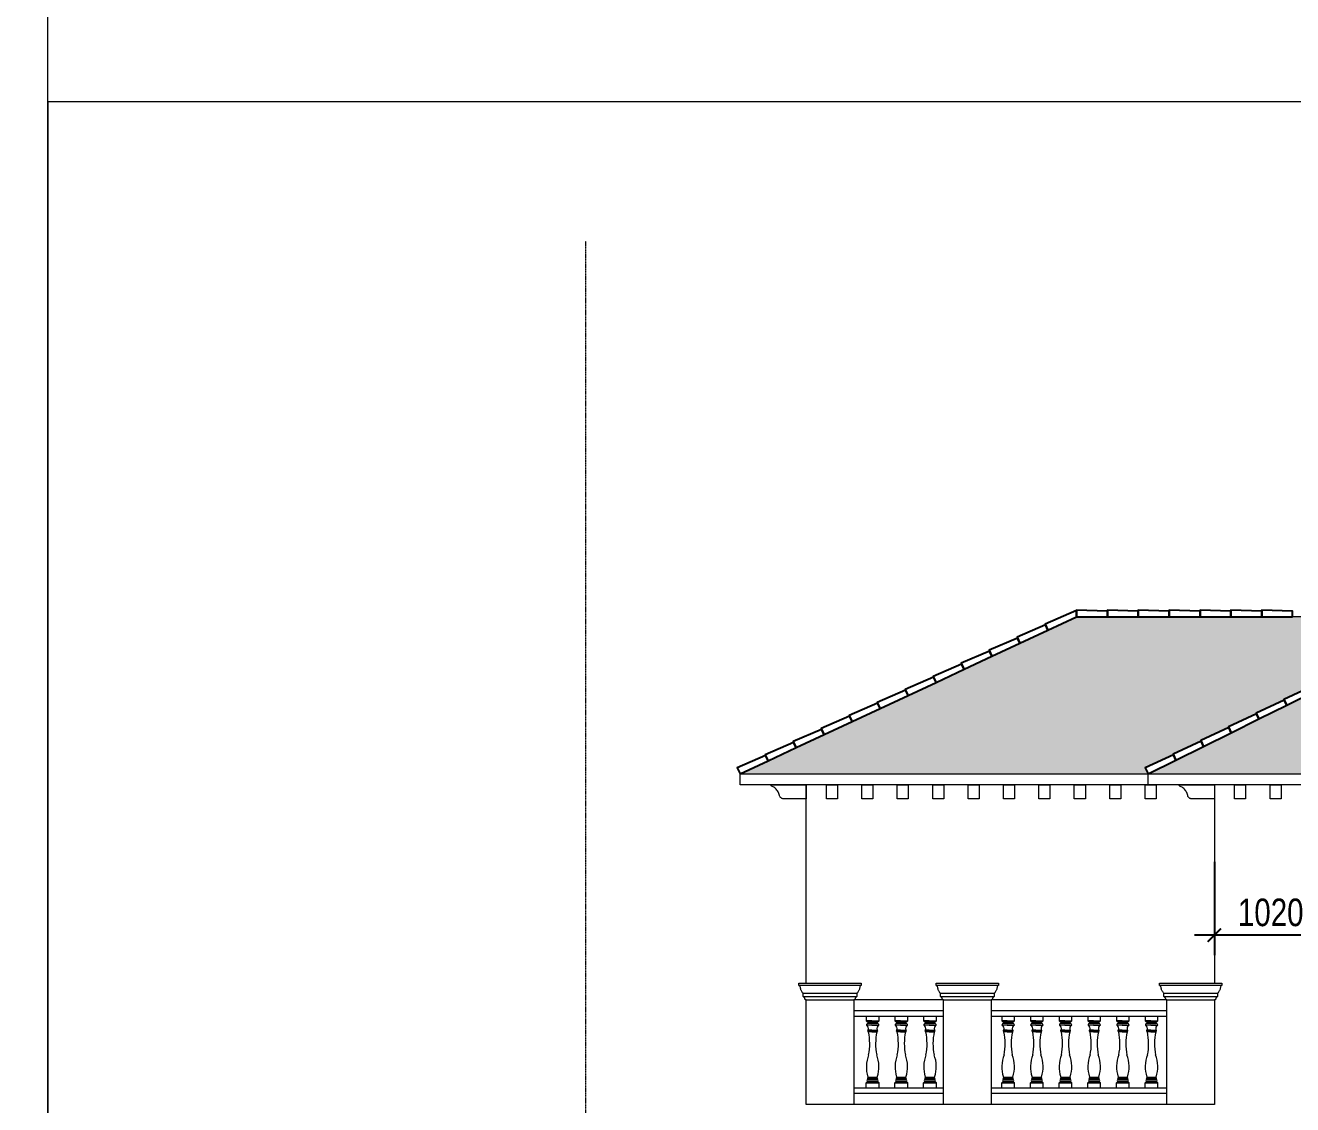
# Model space of a CAD drawing. Header units: millimetres. Extents: x 33748 to 451939, y -263262 to 62681.
# Drawn here: x 273743 to 285233, y -69883 to -60099 of the extents above; entities that cross this region are included whole.
import ezdxf

# ---------------------------------------------------------------- set-up
doc = ezdxf.new("R2010")
doc.units = ezdxf.units.MM
doc.header["$PDMODE"] = 98
doc.linetypes.add('CENTER', pattern=[50.8, 31.75, -6.35, 6.35, -6.35])
doc.linetypes.add('HIDDEN', pattern=[0.375, 0.25, -0.125])
doc.layers.get('Defpoints').update_dxf_attribs({"color": 202, "lineweight": 13})
for name, color, linetype, lineweight in [('-HATCH', 8, 'Continuous', 5), ('-LINE1', 7, 'Continuous', 18), ('-RANH GIOI KHU DAT', 12, 'CENTER', 18)]:
    doc.layers.add(name, color=color, linetype=linetype, lineweight=lineweight)
doc.layers.add('-HATCH CONCRETE', color=54, linetype='Continuous')
doc.layers.add('13. NET HATCH', color=252, linetype='Continuous')
doc.styles.add('AVANH', font='', dxfattribs={"width": 0.8})
doc.styles.get('AVANH').set_extended_font_data('.VnAvantH')
doc.dimstyles.new('C_100A3', dxfattribs={"dimscale": 100, "dimtxt": 2.5, "dimasz": 1.2, "dimexe": 1.8, "dimexo": 0, "dimgap": 0.75, "dimtad": 1, "dimdec": 0, "dimzin": 0, "dimdsep": 46, "dimtxsty": 'AVANH', "dimblk": 'ARCHTICK', "dimcen": 0, "dimdle": 1.8, "dimclrd": 256, "dimclre": 256, "dimclrt": 7, "dimadec": 0, "dimazin": 0, "dimtfac": 0.0001, "dimtdec": 0, "dimtix": 1, "dimtmove": 2, "dimatfit": 3, "dimldrblk": 'ARCHTICK', "dimfxl": 1.8, "dimtolj": 1, "dimtzin": 0, "dimarcsym": 0})

# ---------------------------------------------------------------- blocks, each defined once
blk = doc.blocks.new('cot lan can')
blk.add_line((-67, 1080), (-57, 1080))
for points in [[(-67, 1080), (-67, 1100), (497, 1100), (497, 1080), (-67, 1080)], [(-29, 1010), (-33, 1015), (-36, 1020), (-40, 1025), (-43, 1031), (-46, 1036), (-49, 1042), (-51, 1048), (-53, 1055), (-54, 1061), (-56, 1067), (-57, 1074), (-57, 1080)], [(487, 1080), (487, 1074), (486, 1067), (484, 1061), (483, 1055), (481, 1048), (479, 1042), (476, 1036), (473, 1031), (470, 1025), (466, 1020), (463, 1015), (459, 1010)], [(-29, 980), (-29, 1010), (459, 1010), (459, 980)], [(-11, 956), (-12, 959), (-13, 962), (-14, 965), (-16, 967), (-18, 970), (-18, 971), (-19, 972), (-22, 974), (-24, 976), (-26, 978), (-29, 980), (459, 980), (456, 978), (454, 976), (452, 974), (449, 972), (448, 970), (446, 967), (444, 965), (443, 962), (442, 959), (441, 956), (440, 953), (440, 950), (430, 950)], [(0, 950), (-10, 950), (-10, 953), (-11, 956)]]:
    blk.add_lwpolyline(points)
blk.add_lwpolyline([(430, 950), (430, 0), (0, 0), (0, 950)], close=True)
blk = doc.blocks.new('_ARCHTICK')
at = {"const_width": 0.15}
blk.add_lwpolyline([(-0.5, -0.5), (0.5, 0.5)], dxfattribs=at)
blk = doc.blocks.new('*D858')
at = {"layer": '-HATCH CONCRETE', "lineweight": -2, "transparency": 16777216}
for p, q in [((284523, -67683), (284523, -68527)), ((285544, -67683), (285544, -68527)), ((285724, -68347), (284343, -68347))]:
    blk.add_line(p, q, dxfattribs=at)
at = {"layer": 'Defpoints', "color": 0, "transparency": 16777216}
for p in [(284523, -67683), (285544, -67683), (284523, -68347)]:
    blk.add_point(p, dxfattribs=at)
at = {"layer": '-HATCH CONCRETE', "lineweight": -2, "transparency": 16777216, "xscale": 120, "yscale": 120, "zscale": 120, "rotation": 180}
blk.add_blockref('_ARCHTICK', (284523, -68347), dxfattribs=at)
at = {"layer": '-HATCH CONCRETE', "lineweight": -2, "transparency": 16777216, "xscale": 120, "yscale": 120, "zscale": 120}
blk.add_blockref('_ARCHTICK', (285544, -68347), dxfattribs=at)
at = {"layer": '-HATCH CONCRETE', "color": 7, "transparency": 16777216, "insert": (285034, -68142), "char_height": 250, "attachment_point": 5, "style": 'AVANH'}
blk.add_mtext('\\A1;1020', dxfattribs=at)
blk = doc.blocks.new('ARCHTICK')
at = {"color": 0, "linetype": 'ByBlock', "const_width": 0.15}
blk.add_lwpolyline([(-0.5, -0.5), (0.5, 0.5)], dxfattribs=at)

msp = doc.modelspace()

# ---------------------------------------------------------------- hatches: boundary and pattern name
at = {"layer": '13. NET HATCH'}
h = msp.add_hatch(dxfattribs=at)
h.set_pattern_fill('N-ONG-01', color=256, scale=200)
h.set_pattern_definition([(274.9697, (286163.806, 39221.002), (-199.9982614, 2400.0002103), [184.6944, -4432.6642]), (180, (286179.8, 39037), (-200, -200), [16, -184]), (0, (285979.8, 39021), (200, 200), [56, -144]), (90, (286035.8, 39021), (-200, 200), [20, -180]), (270, (286163.8, 39041), (200, -200), [20, -180]), (0, (286163.8, 39021), (200, 200), [16, -184]), (0, (285979.8, 39037), (200, 200), [40, -160]), (85.0303, (286019.806, 39037.002), (199.9982614, 2400.0002103), [184.6944, -4432.6642]), (52.6961, (286019.806, 39047.002), (-2599.997178, -3400.00214834), [52.8016, -5227.35]), (18.4349, (286051.806, 39089), (400.000087, 199.99968), [50.5964, -581.859]), (341.5651, (286099.806, 39105), (-400.000087, 199.99968), [50.5964, -581.859]), (307.3039, (286147.806, 39089.002), (2599.997178, -3400.00214834), [52.8016, -5227.35]), (20.2249, (286061.806, 39075.002), (-2199.9994529, -800.0016671), [40.497, -4009.1944]), (339.7751, (286099.806, 39089.002), (2199.9994529, -800.0016671), [40.497, -4009.1944]), (307.4054, (286137.806, 39075.002), (2000.0019905, -2599.998493), [42.8018, -4237.385]), (52.5946, (286035.806, 39041.002), (-2000.0019905, -2599.998493), [42.8018, -4237.385])])
h.paths.add_polyline_path([(286523.4, -65537.6), (283906.5, -66825.8), (283923.5, -66883.3), (280223, -66883.3), (283272.8, -65461.2), (291873.5, -65461.2), (294923.4, -66883.3), (289123.2, -66883.3), (289140.2, -66825.8)])
h.paths.add_polyline_path([(283923.5, -66883.3), (286523.4, -65598.8), (289123.2, -66883.3)], flags=17)

# ---------------------------------------------------------------- linework, layer by layer
at = {"layer": '-HATCH'}
for p, q in [((283272.8, -65461.2), (280223, -66883.3)), ((291873.5, -65461.2), (283272.8, -65461.2)), ((280223, -66983.3), (280223, -66883.3)), ((280223, -66883.3), (283923.5, -66883.3)), ((283923.5, -66983.3), (280223, -66983.3)), ((281417.2, -69123.2), (281367.2, -69123.2)), ((281417.2, -69163.3), (281368.8, -69163.3)), ((281417.2, -69133.2), (281383.2, -69133.2)), ((281384.2, -69133.2), (281384.2, -69136.3)), ((281417.2, -69136.3), (281384.8, -69136.3)), ((281417.2, -69144.3), (281384.8, -69144.3)), ((281384.8, -69144.3), (281384.8, -69147.3)), ((281417.2, -69147.3), (281384.8, -69147.3)), ((281417.2, -69123.2), (281482.8, -69123.2)), ((281417.2, -69133.2), (281466.8, -69133.2)), ((281417.2, -69136.3), (281465.2, -69136.3)), ((281417.2, -69144.3), (281465.2, -69144.3)), ((281417.2, -69147.3), (281465.2, -69147.3)), ((281417.2, -69163.3), (281481.2, -69163.3)), ((281465.2, -69144.3), (281465.2, -69147.3)), ((281465.8, -69133.2), (281465.8, -69136.3)), ((281482.8, -69123.2), (281482.8, -69083.3)), ((281677.2, -69123.2), (281627.2, -69123.2)), ((281677.2, -69163.3), (281628.8, -69163.3)), ((281677.2, -69133.2), (281643.2, -69133.2)), ((281644.2, -69133.2), (281644.2, -69136.3)), ((281677.2, -69136.3), (281644.8, -69136.3)), ((281677.2, -69144.3), (281644.8, -69144.3)), ((281644.8, -69144.3), (281644.8, -69147.3)), ((281677.2, -69147.3), (281644.8, -69147.3)), ((281677.2, -69123.2), (281742.8, -69123.2)), ((281677.2, -69133.2), (281726.8, -69133.2)), ((281677.2, -69136.3), (281725.2, -69136.3)), ((281677.2, -69144.3), (281725.2, -69144.3)), ((281677.2, -69147.3), (281725.2, -69147.3)), ((281677.2, -69163.3), (281741.2, -69163.3)), ((281725.2, -69144.3), (281725.2, -69147.3)), ((281725.8, -69133.2), (281725.8, -69136.3)), ((281742.8, -69123.2), (281742.8, -69083.3)), ((281937.2, -69123.2), (281887.2, -69123.2)), ((281937.2, -69163.3), (281888.8, -69163.3)), ((281937.2, -69133.2), (281903.2, -69133.2)), ((281904.2, -69133.2), (281904.2, -69136.3)), ((281937.2, -69136.3), (281904.8, -69136.3)), ((281937.2, -69144.3), (281904.8, -69144.3)), ((281904.8, -69144.3), (281904.8, -69147.3)), ((281937.2, -69147.3), (281904.8, -69147.3)), ((281937.2, -69123.2), (282002.8, -69123.2)), ((281937.2, -69133.2), (281986.8, -69133.2)), ((281937.2, -69136.3), (281985.2, -69136.3)), ((281937.2, -69144.3), (281985.2, -69144.3)), ((281937.2, -69147.3), (281985.2, -69147.3)), ((281937.2, -69163.3), (282001.2, -69163.3)), ((281985.2, -69144.3), (281985.2, -69147.3)), ((281985.8, -69133.2), (281985.8, -69136.3)), ((282002.8, -69123.2), (282002.8, -69083.3)), ((281417.2, -69207.3), (281384.8, -69207.3)), ((281417.2, -69219.3), (281384.8, -69219.3)), ((281417.2, -69223.3), (281387.1, -69223.3)), ((281417.2, -69207.3), (281465.2, -69207.3)), ((281417.2, -69219.3), (281465.2, -69219.3)), ((281417.2, -69223.3), (281462.9, -69223.3)), ((281677.2, -69207.3), (281644.8, -69207.3)), ((281677.2, -69219.3), (281644.8, -69219.3)), ((281677.2, -69223.3), (281647.1, -69223.3)), ((281677.2, -69207.3), (281725.2, -69207.3)), ((281677.2, -69219.3), (281725.2, -69219.3)), ((281677.2, -69223.3), (281722.9, -69223.3)), ((281937.2, -69207.3), (281904.8, -69207.3)), ((281937.2, -69219.3), (281904.8, -69219.3)), ((281937.2, -69223.3), (281907.1, -69223.3)), ((281937.2, -69207.3), (281985.2, -69207.3)), ((281937.2, -69219.3), (281985.2, -69219.3)), ((281937.2, -69223.3), (281982.9, -69223.3)), ((281367.2, -69686.9), (281482.8, -69686.9)), ((281367.2, -69733.3), (281367.2, -69686.9)), ((281417.2, -69733.3), (281367.2, -69733.3)), ((281381.2, -69632.9), (281466.8, -69632.9)), ((281381.2, -69640.9), (281466.8, -69640.9)), ((281381.2, -69648.9), (281466.8, -69648.9)), ((281381.2, -69656.9), (281466.8, -69656.9)), ((281381.2, -69672.9), (281466.8, -69672.9)), ((281383.2, -69676.9), (281466.8, -69676.9)), ((281384.2, -69672.9), (281384.2, -69676.9)), ((281482.8, -69733.3), (281417.2, -69733.3)), ((281465.8, -69672.9), (281465.8, -69676.9)), ((281482.8, -69733.3), (281482.8, -69686.9)), ((281627.2, -69686.9), (281742.8, -69686.9)), ((281627.2, -69733.3), (281627.2, -69686.9)), ((281677.2, -69733.3), (281627.2, -69733.3)), ((281641.2, -69632.9), (281726.8, -69632.9)), ((281641.2, -69640.9), (281726.8, -69640.9)), ((281641.2, -69648.9), (281726.8, -69648.9)), ((281641.2, -69656.9), (281726.8, -69656.9)), ((281641.2, -69672.9), (281726.8, -69672.9)), ((281643.2, -69676.9), (281726.8, -69676.9)), ((281644.2, -69672.9), (281644.2, -69676.9)), ((281742.8, -69733.3), (281677.2, -69733.3)), ((281725.8, -69672.9), (281725.8, -69676.9)), ((281742.8, -69733.3), (281742.8, -69686.9)), ((281887.2, -69686.9), (282002.8, -69686.9)), ((281887.2, -69733.3), (281887.2, -69686.9)), ((281937.2, -69733.3), (281887.2, -69733.3)), ((281901.2, -69632.9), (281986.8, -69632.9)), ((281901.2, -69640.9), (281986.8, -69640.9)), ((281901.2, -69648.9), (281986.8, -69648.9)), ((281901.2, -69656.9), (281986.8, -69656.9)), ((281901.2, -69672.9), (281986.8, -69672.9)), ((281903.2, -69676.9), (281986.8, -69676.9)), ((281904.2, -69672.9), (281904.2, -69676.9)), ((282002.8, -69733.3), (281937.2, -69733.3)), ((281985.8, -69672.9), (281985.8, -69676.9)), ((282002.8, -69733.3), (282002.8, -69686.9))]:
    msp.add_line(p, q, dxfattribs=at)
for points in [[(280609.7, -67110.3), (280605.5, -67109.1), (280601.4, -67107.4), (280597.5, -67105.2), (280593.9, -67102.6), (280590.7, -67099.6), (280587.8, -67096.3), (280585.3, -67092.6), (280583.2, -67088.7), (280581.6, -67084.6), (280580.4, -67080.3), (280578.2, -67071.4), (280575.3, -67062.7), (280571.7, -67054.2), (280567.4, -67046.1), (280562.5, -67038.3), (280556.9, -67030.9), (280550.8, -67024), (280544.2, -67017.7), (280537.1, -67011.8), (280529.5, -67006.6), (280521.5, -67002), (280513.2, -66998), (280511.8, -66997.3), (280510.5, -66996.5), (280509.2, -66995.6), (280508, -66994.6), (280507, -66993.4), (280506, -66992.2), (280505.2, -66990.8), (280504.5, -66989.4), (280503.9, -66988), (280503.4, -66986.5), (280503.1, -66984.9), (280503, -66983.3), (280823, -66983.3), (280823, -67111.3), (280821.9, -67111.3), (280618.5, -67111.3), (280614.1, -67111.1)], [(281006, -67111.3), (281006, -66983.3), (281106, -66983.3), (281106, -67111.3)], [(281327.1, -67111.3), (281327.1, -66983.3), (281427.1, -66983.3), (281427.1, -67111.3)], [(281648.1, -67111.3), (281648.1, -66983.3), (281748.1, -66983.3), (281748.1, -67111.3)], [(281969.1, -67111.3), (281969.1, -66983.3), (282069.1, -66983.3), (282069.1, -67111.3)], [(282290.2, -67111.3), (282290.2, -66983.3), (282390.2, -66983.3), (282390.2, -67111.3)], [(282611.2, -67111.3), (282611.2, -66983.3), (282711.2, -66983.3), (282711.2, -67111.3)], [(282932.2, -67111.3), (282932.2, -66983.3), (283032.2, -66983.3), (283032.2, -67111.3)], [(283253.3, -67111.3), (283253.3, -66983.3), (283353.3, -66983.3), (283353.3, -67111.3)], [(283574.3, -67111.3), (283574.3, -66983.3), (283674.3, -66983.3), (283674.3, -67111.3)], [(283895.3, -67111.3), (283895.3, -66983.3), (283995.3, -66983.3), (283995.3, -67111.3)]]:
    msp.add_lwpolyline(points, close=True, dxfattribs=at)
for points in [[(280823.2, -68783.3), (280823, -66983.3)], [(282058.9, -68933.3), (281262.7, -68933.3)], [(282068.4, -69033.3), (281253.2, -69033.3)], [(282068.4, -69083.3), (281253.2, -69083.3)], [(281482.8, -69083.3), (281367.2, -69083.3), (281367.2, -69123.2)], [(281742.8, -69083.3), (281627.2, -69083.3), (281627.2, -69123.2)], [(282002.8, -69083.3), (281887.2, -69083.3), (281887.2, -69123.2)], [(282068.4, -69733.3), (281253.2, -69733.3)], [(282068.4, -69783.3), (281253.2, -69783.3)], [(280823.2, -69883.3), (280823.2, -69883.4)], [(282068.4, -69883.3), (280823.2, -69883.3)], [(282068.4, -69883.3), (282068.4, -69883.4)]]:
    msp.add_lwpolyline(points, dxfattribs=at)
for centre, radius, start, end in [((281382.6, -69116.4), 16.8, 203.9086, 272.08063), ((281384.8, -69163.3), 16, 81.51603, 180), ((281352.4, -69194.1), 35, 337.96322, 62.00299), ((281384.8, -69140.3), 4, 90, 270), ((281497.6, -69194.1), 35, 117.99701, 202.03678), ((281465.2, -69163.3), 16, 0, 98.48397), ((281465.2, -69140.3), 4, 270, 90), ((281467.4, -69116.4), 16.8, 267.91937, 336.0914), ((281642.6, -69116.4), 16.8, 203.9086, 272.08063), ((281644.8, -69163.3), 16, 81.51603, 180), ((281612.4, -69194.1), 35, 337.96322, 62.00299), ((281644.8, -69140.3), 4, 90, 270), ((281757.6, -69194.1), 35, 117.99701, 202.03678), ((281725.2, -69163.3), 16, 0, 98.48397), ((281725.2, -69140.3), 4, 270, 90), ((281727.4, -69116.4), 16.8, 267.91937, 336.0914), ((281902.6, -69116.4), 16.8, 203.9086, 272.08063), ((281904.8, -69163.3), 16, 81.51603, 180), ((281872.4, -69194.1), 35, 337.96322, 62.00299), ((281904.8, -69140.3), 4, 90, 270), ((282017.6, -69194.1), 35, 117.99701, 202.03678), ((281985.2, -69163.3), 16, 0, 98.48397), ((281985.2, -69140.3), 4, 270, 90), ((281987.4, -69116.4), 16.8, 267.91937, 336.0914), ((281384.8, -69213.3), 6, 90, 270), ((281388.9, -69219.6), 4.08, 175.04747, 243.25517), ((280885.4, -69330.5), 513, 348.55438, 12.06482), ((281964.6, -69330.5), 513, 167.93518, 191.44562), ((281461.1, -69219.6), 4.08, 296.74483, 4.95253), ((281465.2, -69213.3), 6, 270, 90), ((281644.8, -69213.3), 6, 90, 270), ((281648.9, -69219.6), 4.08, 175.04747, 243.25517), ((281145.4, -69330.5), 513, 348.55438, 12.06482), ((282224.6, -69330.5), 513, 167.93518, 191.44562), ((281721.1, -69219.6), 4.08, 296.74483, 4.95253), ((281725.2, -69213.3), 6, 270, 90), ((281904.8, -69213.3), 6, 90, 270), ((281908.9, -69219.6), 4.08, 175.04747, 243.25517), ((281405.4, -69330.5), 513, 348.55438, 12.06482), ((282484.6, -69330.5), 513, 167.93518, 191.44562), ((281981.1, -69219.6), 4.08, 296.74483, 4.95253), ((281985.2, -69213.3), 6, 270, 90), ((281681.6, -69543), 313.6, 159.33455, 196.66893), ((281185.4, -69539.6), 296.5, 341.64473, 21.21049), ((281941.6, -69543), 313.6, 159.33455, 196.66893), ((281445.4, -69539.6), 296.5, 341.64473, 21.21049), ((282201.6, -69543), 313.6, 159.33455, 196.66893), ((281705.4, -69539.6), 296.5, 341.64473, 21.21049), ((281383.7, -69695.5), 18.6, 91.46658, 152.54419), ((281381.2, -69664.9), 8, 90, 270), ((281381.2, -69644.9), 4, 90, 270), ((281381.2, -69636.9), 4, 270, 90), ((281381.2, -69652.9), 4, 270, 90), ((281466.8, -69636.9), 4, 90, 270), ((281466.8, -69652.9), 4, 90, 270), ((281466.8, -69644.9), 4, 270, 90), ((281466.8, -69664.9), 8, 270, 90), ((281466.3, -69695.5), 18.6, 27.45581, 88.53342), ((281643.7, -69695.5), 18.6, 91.46658, 152.54419), ((281641.2, -69664.9), 8, 90, 270), ((281641.2, -69644.9), 4, 90, 270), ((281641.2, -69636.9), 4, 270, 90), ((281641.2, -69652.9), 4, 270, 90), ((281726.8, -69636.9), 4, 90, 270), ((281726.8, -69652.9), 4, 90, 270), ((281726.8, -69644.9), 4, 270, 90), ((281726.8, -69664.9), 8, 270, 90), ((281726.3, -69695.5), 18.6, 27.45581, 88.53342), ((281903.7, -69695.5), 18.6, 91.46658, 152.54419), ((281901.2, -69664.9), 8, 90, 270), ((281901.2, -69644.9), 4, 90, 270), ((281901.2, -69636.9), 4, 270, 90), ((281901.2, -69652.9), 4, 270, 90), ((281986.8, -69636.9), 4, 90, 270), ((281986.8, -69652.9), 4, 90, 270), ((281986.8, -69644.9), 4, 270, 90), ((281986.8, -69664.9), 8, 270, 90), ((281986.3, -69695.5), 18.6, 27.45581, 88.53342)]:
    msp.add_arc(centre, radius, start, end, dxfattribs=at)
at = {"layer": '-HATCH CONCRETE'}
for points in [[(283272.8, -65461.2), (283272.8, -65402.1), (282988.5, -65526.2), (283014.4, -65581.7)], [(283552.8, -65461.2), (283552.8, -65409.2), (283272.8, -65401.2), (283272.8, -65461.2)], [(283832.8, -65461.2), (283832.8, -65409.2), (283552.8, -65401.2), (283552.8, -65461.2)], [(284112.8, -65461.2), (284112.8, -65409.2), (283832.8, -65401.2), (283832.8, -65461.2)], [(284392.8, -65461.2), (284392.8, -65409.2), (284112.8, -65401.2), (284112.8, -65461.2)], [(284672.8, -65461.2), (284672.8, -65409.2), (284392.8, -65401.2), (284392.8, -65461.2)], [(284952.8, -65461.2), (284952.8, -65409.2), (284672.8, -65401.2), (284672.8, -65461.2)], [(285232.8, -65461.2), (285232.8, -65409.2), (284952.8, -65401.2), (284952.8, -65461.2)], [(283014.4, -65581.7), (282992.4, -65534.6), (282735.3, -65645.6), (282760.6, -65700)], [(282760.6, -65700), (282738.7, -65652.9), (282481.5, -65764), (282506.9, -65818.3)], [(282506.9, -65818.3), (282484.9, -65771.2), (282227.7, -65882.3), (282253.1, -65936.7)], [(282253.1, -65936.7), (282231.1, -65889.5), (281974, -66000.6), (281999.3, -66055)], [(281999.3, -66055), (281977.4, -66007.9), (281720.2, -66119), (281745.6, -66173.3)], [(281745.6, -66173.3), (281723.6, -66126.2), (281466.4, -66237.3), (281491.8, -66291.7)], [(285429.7, -66139.2), (285406.7, -66092.6), (285152.1, -66209.4), (285178.7, -66263.2)], [(281491.8, -66291.7), (281469.8, -66244.5), (281212.7, -66355.6), (281238, -66410)], [(285178.7, -66263.2), (285155.6, -66216.6), (284901, -66333.4), (284927.6, -66387.2)], [(281238, -66410), (281216.1, -66362.9), (280958.9, -66474), (280984.3, -66528.3)], [(284927.6, -66387.2), (284904.6, -66340.6), (284650, -66457.5), (284676.6, -66511.3)], [(280984.3, -66528.3), (280962.3, -66481.2), (280705.1, -66592.3), (280730.5, -66646.7)], [(284676.6, -66511.3), (284653.6, -66464.6), (284399, -66581.5), (284425.6, -66635.3)], [(280730.5, -66646.7), (280708.5, -66599.5), (280451.4, -66710.6), (280476.7, -66765)], [(284425.6, -66635.3), (284402.5, -66588.7), (284148, -66705.5), (284174.5, -66759.3)], [(280476.7, -66765), (280454.8, -66717.9), (280197.6, -66829), (280223, -66883.3)], [(284174.5, -66759.3), (284151.5, -66712.7), (283896.9, -66829.6), (283923.5, -66883.3)]]:
    msp.add_lwpolyline(points, close=True, dxfattribs=at)
at = {"layer": '-LINE1'}
msp.add_line((286523.4, -65598.8), (283923.5, -66883.3), dxfattribs=at)
at = {"layer": '-LINE1', "lineweight": 20}
for p, q in [((283923.5, -66983.3), (283923.5, -66883.3)), ((283923.5, -66883.3), (289123.2, -66883.3)), ((289123.2, -66983.3), (283923.5, -66983.3)), ((282645.8, -69123.2), (282595.8, -69123.2)), ((282645.8, -69163.3), (282597.4, -69163.3)), ((282645.8, -69133.2), (282611.8, -69133.2)), ((282612.8, -69133.2), (282612.8, -69136.3)), ((282645.8, -69136.3), (282613.4, -69136.3)), ((282645.8, -69144.3), (282613.4, -69144.3)), ((282613.4, -69144.3), (282613.4, -69147.3)), ((282645.8, -69147.3), (282613.4, -69147.3)), ((282645.8, -69123.2), (282711.4, -69123.2)), ((282645.8, -69133.2), (282695.4, -69133.2)), ((282645.8, -69136.3), (282693.7, -69136.3)), ((282645.8, -69144.3), (282693.7, -69144.3)), ((282645.8, -69147.3), (282693.7, -69147.3)), ((282645.8, -69163.3), (282709.7, -69163.3)), ((282693.7, -69144.3), (282693.7, -69147.3)), ((282694.4, -69133.2), (282694.4, -69136.3)), ((282711.4, -69123.2), (282711.4, -69083.3)), ((282905.8, -69123.2), (282855.8, -69123.2)), ((282905.8, -69163.3), (282857.4, -69163.3)), ((282905.8, -69133.2), (282871.8, -69133.2)), ((282872.8, -69133.2), (282872.8, -69136.3)), ((282905.8, -69136.3), (282873.4, -69136.3)), ((282905.8, -69144.3), (282873.4, -69144.3)), ((282873.4, -69144.3), (282873.4, -69147.3)), ((282905.8, -69147.3), (282873.4, -69147.3)), ((282905.8, -69123.2), (282971.4, -69123.2)), ((282905.8, -69133.2), (282955.4, -69133.2)), ((282905.8, -69136.3), (282953.7, -69136.3)), ((282905.8, -69144.3), (282953.7, -69144.3)), ((282905.8, -69147.3), (282953.7, -69147.3)), ((282905.8, -69163.3), (282969.7, -69163.3)), ((282953.7, -69144.3), (282953.7, -69147.3)), ((282954.4, -69133.2), (282954.4, -69136.3)), ((282971.4, -69123.2), (282971.4, -69083.3)), ((283165.8, -69123.2), (283115.8, -69123.2)), ((283165.8, -69163.3), (283117.4, -69163.3)), ((283165.8, -69133.2), (283131.8, -69133.2)), ((283132.8, -69133.2), (283132.8, -69136.3)), ((283165.8, -69136.3), (283133.4, -69136.3)), ((283165.8, -69144.3), (283133.4, -69144.3)), ((283133.4, -69144.3), (283133.4, -69147.3)), ((283165.8, -69147.3), (283133.4, -69147.3)), ((283165.8, -69123.2), (283231.4, -69123.2)), ((283165.8, -69133.2), (283215.4, -69133.2)), ((283165.8, -69136.3), (283213.7, -69136.3)), ((283165.8, -69144.3), (283213.7, -69144.3)), ((283165.8, -69147.3), (283213.7, -69147.3)), ((283165.8, -69163.3), (283229.7, -69163.3)), ((283213.7, -69144.3), (283213.7, -69147.3)), ((283214.4, -69133.2), (283214.4, -69136.3)), ((283231.4, -69123.2), (283231.4, -69083.3)), ((283425.8, -69123.2), (283375.8, -69123.2)), ((283425.8, -69163.3), (283377.4, -69163.3)), ((283425.8, -69133.2), (283391.8, -69133.2)), ((283392.8, -69133.2), (283392.8, -69136.3)), ((283425.8, -69136.3), (283393.4, -69136.3)), ((283425.8, -69144.3), (283393.4, -69144.3)), ((283393.4, -69144.3), (283393.4, -69147.3)), ((283425.8, -69147.3), (283393.4, -69147.3)), ((283425.8, -69123.2), (283491.4, -69123.2)), ((283425.8, -69133.2), (283475.4, -69133.2)), ((283425.8, -69136.3), (283473.7, -69136.3)), ((283425.8, -69144.3), (283473.7, -69144.3)), ((283425.8, -69147.3), (283473.7, -69147.3)), ((283425.8, -69163.3), (283489.7, -69163.3)), ((283473.7, -69144.3), (283473.7, -69147.3)), ((283474.4, -69133.2), (283474.4, -69136.3)), ((283491.4, -69123.2), (283491.4, -69083.3)), ((283685.8, -69123.2), (283635.8, -69123.2)), ((283685.8, -69163.3), (283637.4, -69163.3)), ((283685.8, -69133.2), (283651.8, -69133.2)), ((283652.8, -69133.2), (283652.8, -69136.3)), ((283685.8, -69136.3), (283653.4, -69136.3)), ((283685.8, -69144.3), (283653.4, -69144.3)), ((283653.4, -69144.3), (283653.4, -69147.3)), ((283685.8, -69147.3), (283653.4, -69147.3)), ((283685.8, -69123.2), (283751.4, -69123.2)), ((283685.8, -69133.2), (283735.4, -69133.2)), ((283685.8, -69136.3), (283733.7, -69136.3)), ((283685.8, -69144.3), (283733.7, -69144.3)), ((283685.8, -69147.3), (283733.7, -69147.3)), ((283685.8, -69163.3), (283749.7, -69163.3)), ((283733.7, -69144.3), (283733.7, -69147.3)), ((283734.4, -69133.2), (283734.4, -69136.3)), ((283751.4, -69123.2), (283751.4, -69083.3)), ((283945.8, -69123.2), (283895.8, -69123.2)), ((283945.8, -69163.3), (283897.4, -69163.3)), ((283945.8, -69133.2), (283911.8, -69133.2)), ((283912.8, -69133.2), (283912.8, -69136.3)), ((283945.8, -69136.3), (283913.4, -69136.3)), ((283945.8, -69144.3), (283913.4, -69144.3)), ((283913.4, -69144.3), (283913.4, -69147.3)), ((283945.8, -69147.3), (283913.4, -69147.3)), ((283945.8, -69123.2), (284011.4, -69123.2)), ((283945.8, -69133.2), (283995.4, -69133.2)), ((283945.8, -69136.3), (283993.7, -69136.3)), ((283945.8, -69144.3), (283993.7, -69144.3)), ((283945.8, -69147.3), (283993.7, -69147.3)), ((283945.8, -69163.3), (284009.7, -69163.3)), ((283993.7, -69144.3), (283993.7, -69147.3)), ((283994.4, -69133.2), (283994.4, -69136.3)), ((284011.4, -69123.2), (284011.4, -69083.3)), ((282645.8, -69207.3), (282613.4, -69207.3)), ((282645.8, -69219.3), (282613.4, -69219.3)), ((282645.8, -69223.3), (282615.7, -69223.3)), ((282645.8, -69207.3), (282693.7, -69207.3)), ((282645.8, -69219.3), (282693.7, -69219.3)), ((282645.8, -69223.3), (282691.5, -69223.3)), ((282905.8, -69207.3), (282873.4, -69207.3)), ((282905.8, -69219.3), (282873.4, -69219.3)), ((282905.8, -69223.3), (282875.7, -69223.3)), ((282905.8, -69207.3), (282953.7, -69207.3)), ((282905.8, -69219.3), (282953.7, -69219.3)), ((282905.8, -69223.3), (282951.5, -69223.3)), ((283165.8, -69207.3), (283133.4, -69207.3)), ((283165.8, -69219.3), (283133.4, -69219.3)), ((283165.8, -69223.3), (283135.7, -69223.3)), ((283165.8, -69207.3), (283213.7, -69207.3)), ((283165.8, -69219.3), (283213.7, -69219.3)), ((283165.8, -69223.3), (283211.5, -69223.3)), ((283425.8, -69207.3), (283393.4, -69207.3)), ((283425.8, -69219.3), (283393.4, -69219.3)), ((283425.8, -69223.3), (283395.7, -69223.3)), ((283425.8, -69207.3), (283473.7, -69207.3)), ((283425.8, -69219.3), (283473.7, -69219.3)), ((283425.8, -69223.3), (283471.5, -69223.3)), ((283685.8, -69207.3), (283653.4, -69207.3)), ((283685.8, -69219.3), (283653.4, -69219.3)), ((283685.8, -69223.3), (283655.7, -69223.3)), ((283685.8, -69207.3), (283733.7, -69207.3)), ((283685.8, -69219.3), (283733.7, -69219.3)), ((283685.8, -69223.3), (283731.5, -69223.3)), ((283945.8, -69207.3), (283913.4, -69207.3)), ((283945.8, -69219.3), (283913.4, -69219.3)), ((283945.8, -69223.3), (283915.7, -69223.3)), ((283945.8, -69207.3), (283993.7, -69207.3)), ((283945.8, -69219.3), (283993.7, -69219.3)), ((283945.8, -69223.3), (283991.5, -69223.3)), ((282595.8, -69686.9), (282711.4, -69686.9)), ((282595.8, -69733.3), (282595.8, -69686.9)), ((282645.8, -69733.3), (282595.8, -69733.3)), ((282609.8, -69632.9), (282695.4, -69632.9)), ((282609.8, -69640.9), (282695.4, -69640.9)), ((282609.8, -69648.9), (282695.4, -69648.9)), ((282609.8, -69656.9), (282695.4, -69656.9)), ((282609.8, -69672.9), (282695.4, -69672.9)), ((282611.8, -69676.9), (282695.4, -69676.9)), ((282612.8, -69672.9), (282612.8, -69676.9)), ((282711.4, -69733.3), (282645.8, -69733.3)), ((282694.4, -69672.9), (282694.4, -69676.9)), ((282711.4, -69733.3), (282711.4, -69686.9)), ((282855.8, -69686.9), (282971.4, -69686.9)), ((282855.8, -69733.3), (282855.8, -69686.9)), ((282905.8, -69733.3), (282855.8, -69733.3)), ((282869.8, -69632.9), (282955.4, -69632.9)), ((282869.8, -69640.9), (282955.4, -69640.9)), ((282869.8, -69648.9), (282955.4, -69648.9)), ((282869.8, -69656.9), (282955.4, -69656.9)), ((282869.8, -69672.9), (282955.4, -69672.9)), ((282871.8, -69676.9), (282955.4, -69676.9)), ((282872.8, -69672.9), (282872.8, -69676.9)), ((282971.4, -69733.3), (282905.8, -69733.3)), ((282954.4, -69672.9), (282954.4, -69676.9)), ((282971.4, -69733.3), (282971.4, -69686.9)), ((283115.8, -69686.9), (283231.4, -69686.9)), ((283115.8, -69733.3), (283115.8, -69686.9)), ((283165.8, -69733.3), (283115.8, -69733.3)), ((283129.8, -69632.9), (283215.4, -69632.9)), ((283129.8, -69640.9), (283215.4, -69640.9)), ((283129.8, -69648.9), (283215.4, -69648.9)), ((283129.8, -69656.9), (283215.4, -69656.9)), ((283129.8, -69672.9), (283215.4, -69672.9)), ((283131.8, -69676.9), (283215.4, -69676.9)), ((283132.8, -69672.9), (283132.8, -69676.9)), ((283231.4, -69733.3), (283165.8, -69733.3)), ((283214.4, -69672.9), (283214.4, -69676.9)), ((283231.4, -69733.3), (283231.4, -69686.9)), ((283375.8, -69686.9), (283491.4, -69686.9)), ((283375.8, -69733.3), (283375.8, -69686.9)), ((283425.8, -69733.3), (283375.8, -69733.3)), ((283389.8, -69632.9), (283475.4, -69632.9)), ((283389.8, -69640.9), (283475.4, -69640.9)), ((283389.8, -69648.9), (283475.4, -69648.9)), ((283389.8, -69656.9), (283475.4, -69656.9)), ((283389.8, -69672.9), (283475.4, -69672.9)), ((283391.8, -69676.9), (283475.4, -69676.9)), ((283392.8, -69672.9), (283392.8, -69676.9)), ((283491.4, -69733.3), (283425.8, -69733.3)), ((283474.4, -69672.9), (283474.4, -69676.9)), ((283491.4, -69733.3), (283491.4, -69686.9)), ((283635.8, -69686.9), (283751.4, -69686.9)), ((283635.8, -69733.3), (283635.8, -69686.9)), ((283685.8, -69733.3), (283635.8, -69733.3)), ((283649.8, -69632.9), (283735.4, -69632.9)), ((283649.8, -69640.9), (283735.4, -69640.9)), ((283649.8, -69648.9), (283735.4, -69648.9)), ((283649.8, -69656.9), (283735.4, -69656.9)), ((283649.8, -69672.9), (283735.4, -69672.9)), ((283651.8, -69676.9), (283735.4, -69676.9)), ((283652.8, -69672.9), (283652.8, -69676.9)), ((283751.4, -69733.3), (283685.8, -69733.3)), ((283734.4, -69672.9), (283734.4, -69676.9)), ((283751.4, -69733.3), (283751.4, -69686.9)), ((283895.8, -69686.9), (284011.4, -69686.9)), ((283895.8, -69733.3), (283895.8, -69686.9)), ((283945.8, -69733.3), (283895.8, -69733.3)), ((283909.8, -69632.9), (283995.4, -69632.9)), ((283909.8, -69640.9), (283995.4, -69640.9)), ((283909.8, -69648.9), (283995.4, -69648.9)), ((283909.8, -69656.9), (283995.4, -69656.9)), ((283909.8, -69672.9), (283995.4, -69672.9)), ((283911.8, -69676.9), (283995.4, -69676.9)), ((283912.8, -69672.9), (283912.8, -69676.9)), ((284011.4, -69733.3), (283945.8, -69733.3)), ((283994.4, -69672.9), (283994.4, -69676.9)), ((284011.4, -69733.3), (284011.4, -69686.9))]:
    msp.add_line(p, q, dxfattribs=at)
at = {"layer": '-LINE1'}
for points in [[(284310.2, -67110.3), (284306, -67109.1), (284301.9, -67107.4), (284298.1, -67105.2), (284294.5, -67102.6), (284291.2, -67099.6), (284288.3, -67096.3), (284285.8, -67092.6), (284283.7, -67088.7), (284282.1, -67084.6), (284281, -67080.3), (284278.7, -67071.4), (284275.8, -67062.7), (284272.2, -67054.2), (284267.9, -67046.1), (284263, -67038.3), (284257.5, -67030.9), (284251.4, -67024), (284244.7, -67017.7), (284237.6, -67011.8), (284230, -67006.6), (284222.1, -67002), (284213.8, -66998), (284212.3, -66997.3), (284211, -66996.5), (284209.7, -66995.6), (284208.6, -66994.6), (284207.5, -66993.4), (284206.5, -66992.2), (284205.7, -66990.8), (284205, -66989.4), (284204.4, -66988), (284204, -66986.5), (284203.7, -66984.9), (284203.5, -66983.3), (284523.5, -66983.3), (284523.5, -67111.3), (284522.4, -67111.3), (284319, -67111.3), (284314.6, -67111.1)], [(284706.5, -67111.3), (284706.5, -66983.3), (284806.5, -66983.3), (284806.5, -67111.3)], [(285027.6, -67111.3), (285027.6, -66983.3), (285127.6, -66983.3), (285127.6, -67111.3)]]:
    msp.add_lwpolyline(points, close=True, dxfattribs=at)
at = {"layer": '-LINE1', "lineweight": 20}
for points in [[(284523.5, -66983.3), (284523.5, -68783.3)], [(284084, -68933.3), (282507.9, -68933.3)], [(284093.5, -69033.3), (282498.4, -69033.3)], [(284093.5, -69083.3), (282498.4, -69083.3)], [(282711.4, -69083.3), (282595.8, -69083.3), (282595.8, -69123.2)], [(282971.4, -69083.3), (282855.8, -69083.3), (282855.8, -69123.2)], [(283231.4, -69083.3), (283115.8, -69083.3), (283115.8, -69123.2)], [(283491.4, -69083.3), (283375.8, -69083.3), (283375.8, -69123.2)], [(283751.4, -69083.3), (283635.8, -69083.3), (283635.8, -69123.2)], [(284011.4, -69083.3), (283895.8, -69083.3), (283895.8, -69123.2)], [(284093.5, -69733.3), (282498.4, -69733.3)], [(284093.5, -69783.3), (282498.4, -69783.3)], [(282068.4, -69883.3), (282068.4, -69883.4)], [(284523.5, -69883.3), (282068.4, -69883.3)]]:
    msp.add_lwpolyline(points, dxfattribs=at)
for centre, radius, start, end in [((282611.2, -69116.4), 16.8, 203.9086, 272.08063), ((282613.4, -69163.3), 16, 81.51603, 180), ((282581, -69194.1), 35, 337.96322, 62.00299), ((282613.4, -69140.3), 4, 90, 270), ((282726.2, -69194.1), 35, 117.99701, 202.03678), ((282693.7, -69163.3), 16, 0, 98.48397), ((282693.7, -69140.3), 4, 270, 90), ((282696, -69116.4), 16.8, 267.91937, 336.0914), ((282871.2, -69116.4), 16.8, 203.9086, 272.08063), ((282873.4, -69163.3), 16, 81.51603, 180), ((282841, -69194.1), 35, 337.96322, 62.00299), ((282873.4, -69140.3), 4, 90, 270), ((282986.2, -69194.1), 35, 117.99701, 202.03678), ((282953.7, -69163.3), 16, 0, 98.48397), ((282953.7, -69140.3), 4, 270, 90), ((282956, -69116.4), 16.8, 267.91937, 336.0914), ((283131.2, -69116.4), 16.8, 203.9086, 272.08063), ((283133.4, -69163.3), 16, 81.51603, 180), ((283101, -69194.1), 35, 337.96322, 62.00299), ((283133.4, -69140.3), 4, 90, 270), ((283246.2, -69194.1), 35, 117.99701, 202.03678), ((283213.7, -69163.3), 16, 0, 98.48397), ((283213.7, -69140.3), 4, 270, 90), ((283216, -69116.4), 16.8, 267.91937, 336.0914), ((283391.2, -69116.4), 16.8, 203.9086, 272.08063), ((283393.4, -69163.3), 16, 81.51603, 180), ((283361, -69194.1), 35, 337.96322, 62.00299), ((283393.4, -69140.3), 4, 90, 270), ((283506.2, -69194.1), 35, 117.99701, 202.03678), ((283473.7, -69163.3), 16, 0, 98.48397), ((283473.7, -69140.3), 4, 270, 90), ((283476, -69116.4), 16.8, 267.91937, 336.0914), ((283651.2, -69116.4), 16.8, 203.9086, 272.08063), ((283653.4, -69163.3), 16, 81.51603, 180), ((283621, -69194.1), 35, 337.96322, 62.00299), ((283653.4, -69140.3), 4, 90, 270), ((283766.2, -69194.1), 35, 117.99701, 202.03678), ((283733.7, -69163.3), 16, 0, 98.48397), ((283733.7, -69140.3), 4, 270, 90), ((283736, -69116.4), 16.8, 267.91937, 336.0914), ((283911.2, -69116.4), 16.8, 203.9086, 272.08063), ((283913.4, -69163.3), 16, 81.51603, 180), ((283881, -69194.1), 35, 337.96322, 62.00299), ((283913.4, -69140.3), 4, 90, 270), ((284026.2, -69194.1), 35, 117.99701, 202.03678), ((283993.7, -69163.3), 16, 0, 98.48397), ((283993.7, -69140.3), 4, 270, 90), ((283996, -69116.4), 16.8, 267.91937, 336.0914), ((282613.4, -69213.3), 6, 90, 270), ((282617.5, -69219.6), 4.08, 175.04747, 243.25517), ((282114, -69330.5), 513, 348.55438, 12.06482), ((283193.2, -69330.5), 513, 167.93518, 191.44562), ((282689.7, -69219.6), 4.08, 296.74483, 4.95253), ((282693.7, -69213.3), 6, 270, 90), ((282873.4, -69213.3), 6, 90, 270), ((282877.5, -69219.6), 4.08, 175.04747, 243.25517), ((282374, -69330.5), 513, 348.55438, 12.06482), ((283453.2, -69330.5), 513, 167.93518, 191.44562), ((282949.7, -69219.6), 4.08, 296.74483, 4.95253), ((282953.7, -69213.3), 6, 270, 90), ((283133.4, -69213.3), 6, 90, 270), ((283137.5, -69219.6), 4.08, 175.04747, 243.25517), ((282634, -69330.5), 513, 348.55438, 12.06482), ((283713.2, -69330.5), 513, 167.93518, 191.44562), ((283209.7, -69219.6), 4.08, 296.74483, 4.95253), ((283213.7, -69213.3), 6, 270, 90), ((283393.4, -69213.3), 6, 90, 270), ((283397.5, -69219.6), 4.08, 175.04747, 243.25517), ((282894, -69330.5), 513, 348.55438, 12.06482), ((283973.2, -69330.5), 513, 167.93518, 191.44562), ((283469.7, -69219.6), 4.08, 296.74483, 4.95253), ((283473.7, -69213.3), 6, 270, 90), ((283653.4, -69213.3), 6, 90, 270), ((283657.5, -69219.6), 4.08, 175.04747, 243.25517), ((283154, -69330.5), 513, 348.55438, 12.06482), ((284233.2, -69330.5), 513, 167.93518, 191.44562), ((283729.7, -69219.6), 4.08, 296.74483, 4.95253), ((283733.7, -69213.3), 6, 270, 90), ((283913.4, -69213.3), 6, 90, 270), ((283917.5, -69219.6), 4.08, 175.04747, 243.25517), ((283414, -69330.5), 513, 348.55438, 12.06482), ((284493.2, -69330.5), 513, 167.93518, 191.44562), ((283989.7, -69219.6), 4.08, 296.74483, 4.95253), ((283993.7, -69213.3), 6, 270, 90), ((282910.2, -69543), 313.6, 159.33455, 196.66893), ((282414, -69539.6), 296.5, 341.64473, 21.21049), ((283170.2, -69543), 313.6, 159.33455, 196.66893), ((282674, -69539.6), 296.5, 341.64473, 21.21049), ((283430.2, -69543), 313.6, 159.33455, 196.66893), ((282934, -69539.6), 296.5, 341.64473, 21.21049), ((283690.2, -69543), 313.6, 159.33455, 196.66893), ((283194, -69539.6), 296.5, 341.64473, 21.21049), ((283950.2, -69543), 313.6, 159.33455, 196.66893), ((283454, -69539.6), 296.5, 341.64473, 21.21049), ((284210.2, -69543), 313.6, 159.33455, 196.66893), ((283714, -69539.6), 296.5, 341.64473, 21.21049), ((282612.3, -69695.5), 18.6, 91.46658, 152.54419), ((282609.8, -69664.9), 8, 90, 270), ((282609.8, -69644.9), 4, 90, 270), ((282609.8, -69636.9), 4, 270, 90), ((282609.8, -69652.9), 4, 270, 90), ((282695.4, -69636.9), 4, 90, 270), ((282695.4, -69652.9), 4, 90, 270), ((282695.4, -69644.9), 4, 270, 90), ((282695.4, -69664.9), 8, 270, 90), ((282694.9, -69695.5), 18.6, 27.45581, 88.53342), ((282872.3, -69695.5), 18.6, 91.46658, 152.54419), ((282869.8, -69664.9), 8, 90, 270), ((282869.8, -69644.9), 4, 90, 270), ((282869.8, -69636.9), 4, 270, 90), ((282869.8, -69652.9), 4, 270, 90), ((282955.4, -69636.9), 4, 90, 270), ((282955.4, -69652.9), 4, 90, 270), ((282955.4, -69644.9), 4, 270, 90), ((282955.4, -69664.9), 8, 270, 90), ((282954.9, -69695.5), 18.6, 27.45581, 88.53342), ((283132.3, -69695.5), 18.6, 91.46658, 152.54419), ((283129.8, -69664.9), 8, 90, 270), ((283129.8, -69644.9), 4, 90, 270), ((283129.8, -69636.9), 4, 270, 90), ((283129.8, -69652.9), 4, 270, 90), ((283215.4, -69636.9), 4, 90, 270), ((283215.4, -69652.9), 4, 90, 270), ((283215.4, -69644.9), 4, 270, 90), ((283215.4, -69664.9), 8, 270, 90), ((283214.9, -69695.5), 18.6, 27.45581, 88.53342), ((283392.3, -69695.5), 18.6, 91.46658, 152.54419), ((283389.8, -69664.9), 8, 90, 270), ((283389.8, -69644.9), 4, 90, 270), ((283389.8, -69636.9), 4, 270, 90), ((283389.8, -69652.9), 4, 270, 90), ((283475.4, -69636.9), 4, 90, 270), ((283475.4, -69652.9), 4, 90, 270), ((283475.4, -69644.9), 4, 270, 90), ((283475.4, -69664.9), 8, 270, 90), ((283474.9, -69695.5), 18.6, 27.45581, 88.53342), ((283652.3, -69695.5), 18.6, 91.46658, 152.54419), ((283649.8, -69664.9), 8, 90, 270), ((283649.8, -69644.9), 4, 90, 270), ((283649.8, -69636.9), 4, 270, 90), ((283649.8, -69652.9), 4, 270, 90), ((283735.4, -69636.9), 4, 90, 270), ((283735.4, -69652.9), 4, 90, 270), ((283735.4, -69644.9), 4, 270, 90), ((283735.4, -69664.9), 8, 270, 90), ((283734.9, -69695.5), 18.6, 27.45581, 88.53342), ((283912.3, -69695.5), 18.6, 91.46658, 152.54419), ((283909.8, -69664.9), 8, 90, 270), ((283909.8, -69644.9), 4, 90, 270), ((283909.8, -69636.9), 4, 270, 90), ((283909.8, -69652.9), 4, 270, 90), ((283995.4, -69636.9), 4, 90, 270), ((283995.4, -69652.9), 4, 90, 270), ((283995.4, -69644.9), 4, 270, 90), ((283995.4, -69664.9), 8, 270, 90), ((283994.9, -69695.5), 18.6, 27.45581, 88.53342)]:
    msp.add_arc(centre, radius, start, end, dxfattribs=at)
at = {"layer": '-RANH GIOI KHU DAT', "linetype": 'HIDDEN', "ltscale": 10}
msp.add_lwpolyline([(278823.2, -78331.4), (278823.2, -62052.8)], dxfattribs=at)
at = {"layer": 'Defpoints'}
for points in [[(273947.2, -83068.4), (273947.2, -49804.4), (226907.2, -49804.4), (226907.2, -83068.4)], [(273947.2, -83068.4), (305447.2, -83068.4), (305447.2, -60793.4), (273947.2, -60793.4)]]:
    msp.add_lwpolyline(points, close=True, dxfattribs=at)

# ---------------------------------------------------------------- block references
at = {"layer": '-HATCH'}
msp.add_blockref('cot lan can', (280823.2, -69883.3), dxfattribs=at)
at = {"layer": '-LINE1', "lineweight": 20}
for p in [(282068.4, -69883.3), (284093.5, -69883.3)]:
    msp.add_blockref('cot lan can', p, dxfattribs=at)

# ---------------------------------------------------------------- dimensions: what is measured, and where the dimension line sits
at = {"layer": '-HATCH CONCRETE'}
dim = msp.add_linear_dim(base=(284523.5, -68346.6), p1=(285543.5, -67683.3), p2=(284523.5, -67683.3), angle=180, dimstyle='C_100A3', override={"dimldrblk": 'ARCHTICK'}, dxfattribs=at)
dim.commit()
dim.dimension.update_dxf_attribs({"geometry": '*D858', "text_midpoint": (285033.5, -68142.3)})

doc.saveas('drawing.dxf')
